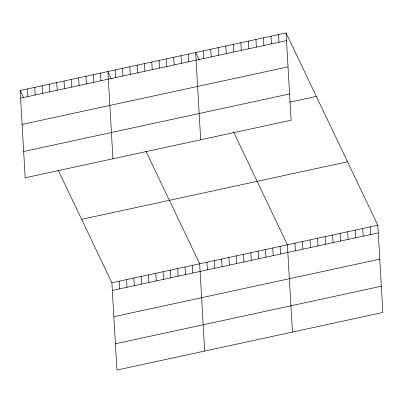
<?xml version="1.0" encoding="UTF-8"?>
<svg xmlns="http://www.w3.org/2000/svg" width="403" height="403" viewBox="0 0 403 403"><rect width="100%" height="100%" fill="white"/><g stroke="black" fill="none" stroke-linecap="round" stroke-linejoin="round"><path stroke-width="0.6" d="M286.07 32.95L291.102 120.215L25.182 177.773L20.15 90.504L286.07 32.95L377.818 225.227L382.85 312.496L116.93 370.05L111.898 282.785L58.223 170.298M20.593 98.156L286.513 40.597M22.105 124.426L288.024 66.873M23.666 151.498L289.586 93.944M289.686 102.171L316.345 96.398M81.623 219.333L347.542 161.774M111.898 282.785L377.818 225.227M112.341 290.432L378.261 232.874M113.853 316.708L379.772 259.149M115.414 343.779L381.334 286.221M199.173 59.881L195.656 52.516L200.689 139.786M233.735 132.315L287.404 244.797L292.437 332.067M111.419 78.877L107.903 71.512L112.936 158.782M145.977 151.306L199.651 263.789L204.684 351.058M20.15 90.504L23.666 97.869M370.281 226.859L370.725 234.506M362.75 228.486L363.189 236.138M355.214 230.118L355.658 237.765M347.678 231.75L348.121 239.397M340.147 233.377L340.585 241.029M332.611 235.009L333.054 242.656M325.075 236.642L325.518 244.289M317.544 238.274L317.982 245.921M310.008 239.901L310.451 247.553M302.472 241.533L302.915 249.18M294.941 243.165L295.379 250.812M278.533 34.577L278.977 42.229M271.002 36.21L271.441 43.856M280.09 246.379L280.533 254.026M263.466 37.842L263.91 45.489M272.781 247.961L273.219 255.608M255.93 39.469L256.373 47.121M265.466 249.543L265.909 257.19M248.399 41.101L248.837 48.748M258.152 251.124L258.595 258.776M240.863 42.733L241.306 50.38M250.842 252.711L251.281 260.358M233.327 44.365L233.77 52.012M243.528 254.293L243.971 261.94M225.796 45.992L226.234 53.644M236.213 255.875L236.657 263.522M218.26 47.625L218.703 55.271M228.904 257.457L229.342 265.109M210.724 49.257L211.167 56.904M221.59 259.038L222.033 266.69M203.193 50.889L203.631 58.536M214.275 260.625L214.718 268.272M206.966 262.207L207.404 269.854M188.342 54.098L188.785 61.75M181.033 55.685L181.471 63.331M192.337 265.37L192.78 273.022M173.718 57.266L174.161 64.913M185.027 266.952L185.466 274.604M166.404 58.848L166.847 66.495M177.713 268.539L178.156 276.186M159.094 60.43L159.533 68.082M170.398 270.121L170.842 277.768M151.78 62.012L152.223 69.664M163.089 271.703L163.527 279.35M144.465 63.598L144.909 71.245M155.775 273.284L156.218 280.936M137.156 65.18L137.594 72.827M148.46 274.866L148.903 282.518M129.842 66.762L130.285 74.409M141.151 276.453L141.589 284.1M122.527 68.344L122.97 75.996M133.836 278.035L134.28 285.682M115.218 69.931L115.656 77.578M126.522 279.617L126.965 287.263M119.212 281.198L119.651 288.85M100.589 73.094L101.032 80.741M93.279 74.676L93.718 82.323M85.965 76.258L86.408 83.91M78.65 77.844L79.094 85.491M71.341 79.426L71.779 87.073M64.027 81.008L64.47 88.655M56.712 82.59L57.155 90.242M49.403 84.172L49.841 91.824M42.088 85.758L42.532 93.405M34.774 87.34L35.217 94.987M27.464 88.922L27.903 96.569"/></g></svg>
